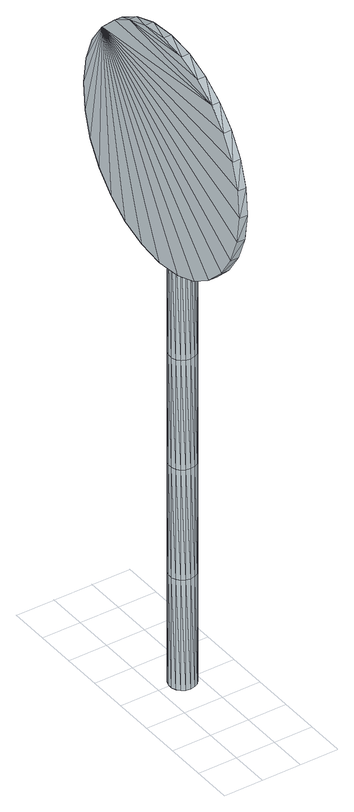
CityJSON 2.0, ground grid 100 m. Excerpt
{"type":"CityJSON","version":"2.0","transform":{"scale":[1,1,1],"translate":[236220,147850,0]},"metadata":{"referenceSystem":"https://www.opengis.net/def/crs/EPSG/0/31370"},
"CityObjects":{
"object1":{"type":"GenericCityObject","attributes":{"cluster":52,"mean_distance_to_centroid":0.0651,"new_centroid_x":236172.72,"new_centroid_y":148226.28,"mean_distance_to_camera":5.23,"H1":0,"H2":0,"Z_final":109.79,"cluster2":-1,"proj_x":236169.19,"proj_y":148228.28,"id_line":53129,"bearing_l":209.61,"distance":4.06,"orientation":"left","G_obj":29.61},"geometry":[{"type":"MultiSurface","lod":"2","boundaries":[[[0,1,2]],[[2,1,3]],[[3,1,4]],[[4,1,5]],[[5,1,6]],[[1,7,6]],[[1,8,7]],[[1,9,8]],[[1,10,9]],[[1,11,10]],[[1,12,11]],[[1,13,12]],[[1,14,13]],[[15,14,1]],[[16,15,1]],[[17,16,1]],[[18,17,1]],[[0,18,1]],[[19,20,0]],[[19,0,2]],[[21,19,2]],[[21,2,3]],[[21,3,22]],[[22,3,4]],[[22,4,23]],[[23,4,5]],[[23,5,24]],[[24,5,6]],[[24,6,25]],[[25,6,7]],[[25,7,26]],[[26,7,8]],[[26,8,27]],[[8,9,27]],[[27,9,28]],[[9,10,28]],[[10,29,28]],[[10,11,29]],[[11,30,29]],[[11,12,30]],[[30,12,31]],[[31,12,13]],[[31,13,32]],[[32,13,14]],[[32,14,33]],[[33,14,15]],[[33,15,34]],[[34,15,16]],[[34,16,35]],[[35,16,17]],[[36,35,17]],[[18,36,17]],[[20,36,18]],[[20,18,0]],[[37,38,20]],[[37,20,19]],[[39,37,19]],[[21,39,19]],[[39,21,40]],[[40,21,22]],[[40,22,41]],[[41,22,23]],[[41,23,42]],[[42,23,24]],[[42,24,43]],[[43,24,25]],[[43,25,44]],[[44,25,26]],[[26,45,44]],[[26,27,45]],[[27,46,45]],[[27,28,46]],[[28,47,46]],[[28,29,47]],[[47,29,48]],[[29,30,48]],[[48,30,49]],[[49,30,31]],[[49,31,50]],[[50,31,32]],[[50,32,51]],[[51,32,33]],[[51,33,52]],[[52,33,34]],[[52,34,53]],[[53,34,35]],[[54,53,35]],[[54,35,36]],[[38,54,36]],[[38,36,20]],[[55,56,38]],[[55,38,37]],[[57,55,37]],[[57,37,39]],[[57,39,58]],[[58,39,40]],[[58,40,59]],[[59,40,41]],[[59,41,60]],[[60,41,42]],[[60,42,61]],[[61,42,43]],[[61,43,62]],[[62,43,44]],[[44,63,62]],[[44,45,63]],[[45,64,63]],[[45,46,64]],[[46,65,64]],[[46,47,65]],[[47,66,65]],[[47,48,66]],[[66,48,67]],[[67,48,49]],[[67,49,68]],[[68,49,50]],[[68,50,69]],[[69,50,51]],[[69,51,70]],[[70,51,52]],[[70,52,71]],[[71,52,53]],[[72,71,53]],[[72,53,54]],[[56,72,54]],[[56,54,38]],[[73,74,56]],[[73,56,55]],[[75,73,55]],[[75,55,57]],[[75,57,76]],[[76,57,58]],[[76,58,77]],[[77,58,59]],[[77,59,78]],[[78,59,60]],[[78,60,79]],[[79,60,61]],[[79,61,80]],[[80,61,62]],[[62,81,80]],[[62,63,81]],[[63,82,81]],[[63,64,82]],[[64,83,82]],[[64,65,83]],[[65,84,83]],[[65,66,84]],[[84,66,85]],[[85,66,67]],[[85,67,86]],[[86,67,68]],[[86,68,87]],[[87,68,69]],[[87,69,88]],[[88,69,70]],[[88,70,89]],[[89,70,71]],[[90,89,71]],[[90,71,72]],[[74,90,72]],[[74,72,56]],[[91,92,74]],[[91,74,73]],[[93,91,73]],[[93,73,75]],[[93,75,94]],[[94,75,76]],[[94,76,95]],[[95,76,77]],[[95,77,96]],[[96,77,78]],[[96,78,97]],[[97,78,79]],[[97,79,98]],[[98,79,80]],[[80,99,98]],[[80,81,99]],[[81,100,99]],[[81,82,100]],[[82,101,100]],[[82,83,101]],[[83,102,101]],[[83,84,102]],[[102,84,103]],[[103,84,85]],[[103,85,104]],[[104,85,86]],[[104,86,105]],[[105,86,87]],[[105,87,106]],[[106,87,88]],[[106,88,107]],[[107,88,89]],[[108,107,89]],[[108,89,90]],[[92,108,90]],[[92,90,74]],[[92,91,109]],[[91,93,109]],[[93,94,109]],[[94,95,109]],[[95,96,109]],[[109,96,97]],[[109,97,98]],[[109,98,99]],[[109,99,100]],[[109,100,101]],[[109,101,102]],[[109,102,103]],[[109,103,104]],[[105,109,104]],[[106,109,105]],[[107,109,106]],[[108,109,107]],[[92,109,108]],[[110,111,112]],[[113,112,114]],[[115,112,113]],[[116,112,115]],[[117,112,116]],[[118,112,117]],[[119,112,118]],[[120,112,119]],[[121,112,120]],[[122,112,121]],[[122,123,112]],[[123,110,112]],[[111,124,112]],[[124,125,112]],[[125,126,112]],[[126,127,112]],[[127,128,112]],[[128,129,112]],[[129,130,112]],[[130,131,112]],[[112,131,132]],[[131,133,132]],[[131,134,133]],[[133,134,135]],[[133,135,136]],[[135,137,136]],[[133,136,138]],[[136,139,138]],[[136,137,139]],[[137,140,139]],[[137,135,140]],[[135,141,140]],[[135,134,141]],[[134,142,141]],[[134,131,142]],[[131,143,142]],[[131,130,143]],[[143,130,144]],[[144,130,129]],[[144,129,145]],[[145,129,128]],[[145,128,146]],[[146,127,147]],[[147,127,126]],[[147,126,148]],[[148,126,125]],[[148,125,149]],[[149,125,124]],[[150,149,124]],[[150,124,111]],[[151,150,111]],[[151,111,110]],[[152,151,110]],[[152,110,123]],[[146,128,127]],[[153,123,122]],[[154,153,122]],[[154,122,121]],[[155,154,121]],[[155,121,120]],[[156,155,120]],[[156,120,119]],[[157,156,119]],[[157,119,118]],[[157,118,158]],[[158,118,117]],[[158,117,159]],[[153,152,123]],[[159,117,116]],[[159,116,160]],[[160,116,115]],[[160,115,161]],[[161,115,113]],[[161,113,162]],[[162,113,114]],[[162,114,163]],[[163,114,112]],[[163,112,164]],[[164,112,132]],[[132,165,164]],[[132,133,165]],[[133,138,165]],[[138,139,140]],[[161,162,163]],[[160,161,163]],[[159,160,163]],[[158,159,163]],[[157,158,163]],[[156,157,163]],[[155,156,163]],[[154,155,163]],[[153,154,163]],[[153,163,152]],[[152,163,151]],[[151,163,150]],[[150,163,149]],[[149,163,148]],[[148,163,147]],[[147,163,146]],[[146,163,145]],[[145,163,144]],[[144,163,143]],[[143,163,142]],[[163,164,142]],[[142,164,165]],[[142,165,141]],[[165,140,141]],[[165,138,140]],[[166,167,168]],[[168,167,169]],[[170,168,169]],[[170,169,171]],[[170,171,172]],[[172,171,173]],[[172,173,174]],[[174,173,175]],[[174,175,176]],[[176,175,177]],[[176,177,178]],[[178,177,179]],[[178,179,180]],[[180,179,181]],[[180,181,182]],[[182,181,183]],[[182,183,184]],[[184,183,185]],[[184,185,186]],[[186,185,187]],[[186,187,188]],[[188,187,189]],[[188,189,190]],[[190,189,191]],[[192,190,191]],[[192,191,193]],[[194,192,193]],[[194,193,195]],[[196,194,195]],[[196,195,197]],[[198,196,197]],[[198,197,199]],[[200,198,199]],[[200,199,201]],[[202,200,201]],[[202,201,203]],[[204,202,203]],[[204,203,205]],[[206,204,205]],[[206,205,207]],[[208,206,207]],[[208,207,209]],[[210,208,209]],[[210,209,211]],[[212,210,211]],[[212,211,213]],[[214,212,213]],[[214,213,215]],[[216,214,215]],[[216,215,217]],[[216,217,218]],[[218,217,219]],[[218,219,220]],[[220,219,221]],[[220,221,222]],[[222,221,223]],[[222,223,224]],[[224,223,225]],[[224,225,226]],[[226,225,227]],[[226,227,228]],[[228,227,229]],[[228,229,230]],[[230,229,231]],[[230,231,232]],[[232,231,233]],[[232,233,234]],[[234,233,235]],[[234,235,236]],[[236,235,237]],[[238,236,237]],[[238,237,239]],[[238,239,240]],[[240,239,241]],[[241,242,240]],[[241,243,242]],[[242,243,244]],[[244,243,245]],[[244,245,246]],[[246,245,247]],[[246,247,248]],[[248,247,249]],[[248,249,250]],[[250,249,251]],[[250,251,252]],[[252,251,253]],[[252,253,254]],[[254,253,255]],[[254,255,256]],[[256,255,257]],[[256,257,258]],[[258,257,259]],[[258,259,260]],[[260,259,261]],[[260,261,262]],[[262,261,263]],[[262,263,264]],[[264,263,265]],[[264,265,266]],[[266,265,267]],[[267,268,266]],[[267,269,268]],[[269,270,268]],[[269,271,270]],[[271,272,270]],[[271,273,272]],[[273,274,272]],[[273,275,274]],[[275,276,274]],[[275,277,276]],[[277,278,276]],[[277,279,278]],[[279,280,278]],[[279,281,280]],[[281,282,280]],[[281,283,282]],[[283,284,282]],[[283,285,284]],[[285,286,284]],[[285,287,286]],[[287,288,286]],[[287,289,288]],[[288,289,290]],[[290,289,291]],[[290,291,292]],[[292,291,293]],[[292,293,294]],[[294,293,295]],[[294,295,296]],[[296,295,297]],[[296,297,298]],[[298,297,299]],[[298,299,300]],[[300,299,301]],[[300,301,302]],[[302,301,303]],[[302,303,304]],[[304,303,305]],[[304,305,306]],[[306,305,307]],[[306,307,308]],[[308,307,309]],[[308,309,310]],[[310,309,311]],[[310,311,312]],[[312,311,313]],[[313,166,312]],[[313,167,166]],[[169,167,313]],[[169,313,171]],[[171,313,311]],[[173,171,311]],[[173,311,309]],[[175,173,309]],[[175,309,307]],[[177,175,307]],[[177,307,305]],[[179,177,305]],[[179,305,303]],[[181,179,303]],[[181,303,301]],[[183,181,301]],[[183,301,299]],[[183,299,297]],[[185,183,297]],[[185,297,295]],[[187,185,295]],[[187,295,293]],[[187,293,291]],[[189,187,291]],[[189,291,289]],[[189,289,287]],[[189,287,285]],[[191,189,285]],[[191,285,283]],[[193,191,283]],[[195,193,283]],[[195,283,281]],[[197,195,281]],[[199,197,281]],[[201,199,281]],[[201,281,279]],[[203,201,279]],[[205,203,279]],[[205,279,277]],[[205,277,207]],[[207,277,209]],[[209,277,275]],[[209,275,211]],[[211,275,273]],[[211,273,213]],[[213,273,271]],[[213,271,215]],[[215,271,269]],[[215,269,217]],[[217,269,219]],[[219,269,267]],[[219,267,221]],[[221,267,265]],[[221,265,223]],[[223,265,263]],[[223,263,225]],[[225,263,261]],[[225,261,227]],[[227,261,259]],[[227,259,229]],[[229,259,257]],[[229,257,255]],[[229,255,231]],[[231,255,253]],[[231,253,233]],[[233,253,251]],[[233,251,235]],[[251,249,235]],[[235,249,247]],[[235,247,237]],[[247,245,237]],[[237,245,243]],[[237,243,239]],[[239,243,241]],[[238,240,242]],[[168,312,166]],[[170,312,168]],[[170,310,312]],[[172,310,170]],[[172,308,310]],[[174,308,172]],[[174,306,308]],[[176,306,174]],[[176,304,306]],[[178,304,176]],[[178,302,304]],[[180,302,178]],[[180,300,302]],[[182,300,180]],[[182,298,300]],[[182,296,298]],[[184,296,182]],[[184,294,296]],[[186,294,184]],[[186,292,294]],[[186,290,292]],[[188,290,186]],[[188,288,290]],[[188,286,288]],[[188,284,286]],[[190,284,188]],[[190,282,284]],[[192,282,190]],[[194,282,192]],[[194,280,282]],[[196,280,194]],[[198,280,196]],[[200,280,198]],[[200,278,280]],[[202,278,200]],[[204,278,202]],[[204,276,278]],[[204,206,276]],[[206,208,276]],[[208,274,276]],[[208,210,274]],[[210,272,274]],[[210,212,272]],[[212,270,272]],[[212,214,270]],[[214,268,270]],[[214,216,268]],[[216,218,268]],[[218,266,268]],[[218,220,266]],[[220,264,266]],[[220,222,264]],[[222,262,264]],[[222,224,262]],[[224,260,262]],[[224,226,260]],[[226,258,260]],[[226,228,258]],[[228,256,258]],[[228,254,256]],[[228,230,254]],[[230,252,254]],[[230,232,252]],[[232,250,252]],[[232,234,250]],[[250,234,248]],[[234,246,248]],[[234,236,246]],[[246,236,244]],[[236,242,244]],[[236,238,242]],[[314,315,316]],[[316,315,317]],[[318,316,317]],[[318,317,319]],[[318,319,320]],[[320,319,321]],[[320,321,322]],[[322,321,323]],[[322,323,324]],[[324,323,325]],[[324,325,326]],[[326,325,327]],[[326,327,328]],[[328,327,329]],[[328,329,330]],[[330,329,331]],[[330,331,332]],[[332,331,333]],[[332,333,334]],[[334,333,335]],[[334,335,336]],[[336,335,337]],[[336,337,338]],[[338,337,339]],[[340,338,339]],[[340,339,341]],[[342,340,341]],[[342,341,343]],[[344,342,343]],[[344,343,345]],[[346,344,345]],[[346,345,347]],[[348,346,347]],[[348,347,349]],[[350,348,349]],[[350,349,351]],[[352,350,351]],[[352,351,353]],[[354,352,353]],[[354,353,355]],[[356,354,355]],[[356,355,357]],[[358,356,357]],[[358,357,359]],[[360,358,359]],[[360,359,361]],[[362,360,361]],[[362,361,363]],[[364,362,363]],[[364,363,365]],[[364,365,366]],[[366,365,367]],[[366,367,368]],[[368,367,369]],[[368,369,370]],[[370,369,371]],[[370,371,372]],[[372,371,373]],[[372,373,374]],[[374,373,375]],[[374,375,376]],[[376,375,377]],[[376,377,378]],[[378,377,379]],[[378,379,380]],[[380,379,381]],[[380,381,382]],[[382,381,383]],[[382,383,384]],[[384,383,385]],[[386,384,385]],[[386,385,387]],[[386,387,388]],[[388,387,389]],[[389,390,388]],[[389,391,390]],[[390,391,392]],[[392,391,393]],[[392,393,394]],[[394,393,395]],[[394,395,396]],[[396,395,397]],[[396,397,398]],[[398,397,399]],[[398,399,400]],[[400,399,401]],[[400,401,402]],[[402,401,403]],[[402,403,404]],[[404,403,405]],[[404,405,406]],[[406,405,407]],[[406,407,408]],[[408,407,409]],[[408,409,410]],[[410,409,411]],[[410,411,412]],[[412,411,413]],[[412,413,414]],[[414,413,415]],[[415,416,414]],[[415,417,416]],[[417,418,416]],[[417,419,418]],[[419,420,418]],[[419,421,420]],[[421,422,420]],[[421,423,422]],[[423,424,422]],[[423,425,424]],[[425,426,424]],[[425,427,426]],[[427,428,426]],[[427,429,428]],[[429,430,428]],[[429,431,430]],[[431,432,430]],[[431,433,432]],[[433,434,432]],[[433,435,434]],[[435,436,434]],[[435,437,436]],[[436,437,438]],[[438,437,439]],[[438,439,440]],[[440,439,441]],[[440,441,442]],[[442,441,443]],[[442,443,444]],[[444,443,445]],[[444,445,446]],[[446,445,447]],[[446,447,448]],[[448,447,449]],[[448,449,450]],[[450,449,451]],[[450,451,452]],[[452,451,453]],[[452,453,454]],[[454,453,455]],[[454,455,456]],[[456,455,457]],[[456,457,458]],[[458,457,459]],[[458,459,460]],[[460,459,461]],[[461,314,460]],[[461,315,314]],[[317,315,461]],[[317,461,319]],[[319,461,459]],[[321,319,459]],[[321,459,457]],[[323,321,457]],[[323,457,455]],[[325,323,455]],[[325,455,453]],[[327,325,453]],[[327,453,451]],[[329,327,451]],[[329,451,449]],[[331,329,449]],[[331,449,447]],[[331,447,445]],[[333,331,445]],[[333,445,443]],[[335,333,443]],[[335,443,441]],[[335,441,439]],[[337,335,439]],[[337,439,437]],[[337,437,435]],[[337,435,433]],[[339,337,433]],[[339,433,431]],[[341,339,431]],[[343,341,431]],[[343,431,429]],[[345,343,429]],[[347,345,429]],[[349,347,429]],[[349,429,427]],[[351,349,427]],[[353,351,427]],[[353,427,425]],[[353,425,355]],[[355,425,357]],[[357,425,423]],[[357,423,359]],[[359,423,421]],[[359,421,361]],[[361,421,419]],[[361,419,363]],[[363,419,417]],[[363,417,365]],[[365,417,367]],[[367,417,415]],[[367,415,369]],[[369,415,413]],[[369,413,371]],[[371,413,411]],[[371,411,373]],[[373,411,409]],[[373,409,375]],[[375,409,407]],[[375,407,377]],[[377,407,405]],[[377,405,403]],[[377,403,379]],[[379,403,401]],[[379,401,381]],[[381,401,399]],[[381,399,383]],[[399,397,383]],[[383,397,395]],[[383,395,385]],[[395,393,385]],[[385,393,391]],[[385,391,387]],[[387,391,389]],[[386,388,390]],[[316,460,314]],[[318,460,316]],[[318,458,460]],[[320,458,318]],[[320,456,458]],[[322,456,320]],[[322,454,456]],[[324,454,322]],[[324,452,454]],[[326,452,324]],[[326,450,452]],[[328,450,326]],[[328,448,450]],[[330,448,328]],[[330,446,448]],[[330,444,446]],[[332,444,330]],[[332,442,444]],[[334,442,332]],[[334,440,442]],[[334,438,440]],[[336,438,334]],[[336,436,438]],[[336,434,436]],[[336,432,434]],[[338,432,336]],[[338,430,432]],[[340,430,338]],[[342,430,340]],[[342,428,430]],[[344,428,342]],[[346,428,344]],[[348,428,346]],[[348,426,428]],[[350,426,348]],[[352,426,350]],[[352,424,426]],[[352,354,424]],[[354,356,424]],[[356,422,424]],[[356,358,422]],[[358,420,422]],[[358,360,420]],[[360,418,420]],[[360,362,418]],[[362,416,418]],[[362,364,416]],[[364,366,416]],[[366,414,416]],[[366,368,414]],[[368,412,414]],[[368,370,412]],[[370,410,412]],[[370,372,410]],[[372,408,410]],[[372,374,408]],[[374,406,408]],[[374,376,406]],[[376,404,406]],[[376,402,404]],[[376,378,402]],[[378,400,402]],[[378,380,400]],[[380,398,400]],[[380,382,398]],[[398,382,396]],[[382,394,396]],[[382,384,394]],[[394,384,392]],[[384,390,392]],[[384,386,390]]]}]}
},
"vertices":[
[62,331,2],[62,297,2],[73,329,2],[83,323,2],[91,314,2],[95,303,2],[95,291,2],[91,280,2],[83,271,2],[73,266,2],[62,264,2],[50,266,2],[40,271,2],[33,280,2],[29,291,2],[29,303,2],[33,314,2],[40,323,2],[50,329,2],[73,329,300],[62,331,300],[83,323,300],[91,314,300],[95,303,300],[95,291,300],[91,280,300],[83,271,300],[73,266,300],[62,264,300],[50,266,300],[40,271,300],[33,280,300],[29,291,300],[29,303,300],[33,314,300],[40,323,300],[50,329,300],[73,329,598],[62,331,598],[83,323,598],[91,314,598],[95,303,598],[95,291,598],[91,280,598],[83,271,598],[73,266,598],[62,264,598],[50,266,598],[40,271,598],[33,280,598],[29,291,598],[29,303,598],[33,314,598],[40,323,598],[50,329,598],[73,329,895],[62,331,895],[83,323,895],[91,314,895],[95,303,895],[95,291,895],[91,280,895],[83,271,895],[73,266,895],[62,264,895],[50,266,895],[40,271,895],[33,280,895],[29,291,895],[29,303,895],[33,314,895],[40,323,895],[50,329,895],[73,329,1193],[62,331,1193],[83,323,1193],[91,314,1193],[95,303,1193],[95,291,1193],[91,280,1193],[83,271,1193],[73,266,1193],[62,264,1193],[50,266,1193],[40,271,1193],[33,280,1193],[29,291,1193],[29,303,1193],[33,314,1193],[40,323,1193],[50,329,1193],[73,329,1491],[62,331,1491],[83,323,1491],[91,314,1491],[95,303,1491],[95,291,1491],[91,280,1491],[83,271,1491],[73,266,1491],[62,264,1491],[50,266,1491],[40,271,1491],[33,280,1491],[29,291,1491],[29,303,1491],[33,314,1491],[40,323,1491],[50,329,1491],[62,297,1491],[26,171,1185],[27,115,1221],[36,539,1645],[34,597,1525],[35,575,1589],[33,605,1456],[32,597,1387],[30,575,1324],[29,539,1268],[28,492,1221],[27,436,1185],[27,373,1162],[26,303,1154],[26,234,1162],[27,68,1268],[28,32,1324],[29,10,1387],[31,2,1456],[32,10,1525],[33,32,1589],[34,68,1645],[35,115,1692],[36,492,1692],[37,436,1727],[36,171,1727],[37,234,1750],[37,373,1750],[37,303,1758],[16,373,1750],[16,304,1758],[16,234,1750],[15,171,1728],[14,115,1692],[13,68,1645],[12,32,1589],[11,10,1526],[10,2,1457],[8,10,1387],[7,32,1324],[7,68,1268],[6,115,1221],[5,171,1185],[5,234,1163],[5,304,1155],[6,373,1163],[6,436,1185],[7,492,1221],[8,539,1268],[9,575,1324],[11,597,1387],[12,605,1457],[13,597,1526],[14,575,1589],[15,539,1645],[16,492,1692],[16,436,1728],[19,407,1304],[19,407,1265],[52,407,1304],[52,407,1265],[52,388,1304],[52,388,1265],[74,380,1304],[74,380,1265],[78,378,1304],[78,378,1265],[81,377,1304],[81,377,1265],[85,375,1304],[85,375,1265],[88,373,1304],[88,373,1265],[91,371,1304],[91,371,1265],[94,369,1304],[94,369,1265],[97,367,1304],[97,367,1265],[107,359,1304],[107,359,1265],[110,357,1304],[110,357,1265],[113,354,1304],[113,354,1265],[114,351,1304],[114,351,1265],[116,348,1304],[116,348,1265],[117,345,1304],[117,345,1265],[118,341,1304],[118,341,1265],[118,338,1304],[118,338,1265],[117,303,1304],[117,303,1265],[115,284,1304],[115,284,1265],[114,279,1304],[114,279,1265],[112,274,1304],[112,274,1265],[110,270,1304],[110,270,1265],[107,265,1304],[107,265,1265],[104,262,1304],[104,262,1265],[100,258,1304],[100,258,1265],[96,255,1304],[96,255,1265],[91,253,1304],[91,253,1265],[87,250,1304],[87,250,1265],[82,249,1304],[82,249,1265],[77,247,1304],[77,247,1265],[71,246,1304],[71,246,1265],[66,246,1304],[66,246,1265],[61,245,1304],[61,245,1265],[49,245,1304],[49,245,1265],[47,220,1304],[47,220,1265],[18,219,1304],[18,219,1265],[19,250,1304],[19,250,1265],[39,264,1304],[39,264,1265],[55,263,1304],[55,263,1265],[59,263,1304],[59,263,1265],[62,263,1304],[62,263,1265],[65,263,1304],[65,263,1265],[69,264,1304],[69,264,1265],[72,264,1304],[72,264,1265],[75,265,1304],[75,265,1265],[79,266,1304],[79,266,1265],[82,267,1304],[82,267,1265],[84,269,1304],[84,269,1265],[87,271,1304],[87,271,1265],[88,273,1304],[88,273,1265],[90,276,1304],[90,276,1265],[91,278,1304],[91,278,1265],[92,281,1304],[92,281,1265],[94,301,1304],[94,301,1265],[93,338,1304],[93,338,1265],[93,340,1304],[93,340,1265],[93,342,1304],[93,342,1265],[92,344,1304],[92,344,1265],[91,346,1304],[91,346,1265],[89,348,1304],[89,348,1265],[87,349,1304],[87,349,1265],[86,351,1304],[86,351,1265],[85,351,1304],[85,351,1265],[83,352,1304],[83,352,1265],[81,353,1304],[81,353,1265],[79,354,1304],[79,354,1265],[76,355,1304],[76,355,1265],[74,355,1304],[74,355,1265],[72,356,1304],[72,356,1265],[69,357,1304],[69,357,1265],[48,361,1304],[48,361,1265],[24,374,1304],[24,374,1265],[27,407,1473],[27,407,1434],[60,407,1473],[60,407,1434],[60,388,1473],[60,388,1434],[82,380,1473],[82,380,1434],[86,378,1473],[86,378,1434],[89,377,1473],[89,377,1434],[93,375,1473],[93,375,1434],[96,373,1473],[96,373,1434],[99,371,1473],[99,371,1434],[102,369,1473],[102,369,1434],[106,367,1473],[106,367,1434],[115,359,1473],[115,359,1434],[118,357,1473],[118,357,1434],[121,354,1473],[121,354,1434],[123,351,1473],[123,351,1434],[124,348,1473],[124,348,1434],[125,345,1473],[125,345,1434],[126,341,1473],[126,341,1434],[126,338,1473],[126,338,1434],[125,303,1473],[125,303,1434],[123,284,1473],[123,284,1434],[122,279,1473],[122,279,1434],[120,274,1473],[120,274,1434],[118,270,1473],[118,270,1434],[115,265,1473],[115,265,1434],[112,262,1473],[112,262,1434],[109,258,1473],[109,258,1434],[104,255,1473],[104,255,1434],[99,253,1473],[99,253,1434],[95,250,1473],[95,250,1434],[90,249,1473],[90,249,1434],[85,247,1473],[85,247,1434],[80,246,1473],[80,246,1434],[74,246,1473],[74,246,1434],[69,245,1473],[69,245,1434],[57,245,1473],[57,245,1434],[55,220,1473],[55,220,1434],[26,219,1473],[26,219,1434],[27,250,1473],[27,250,1434],[47,264,1473],[47,264,1434],[63,263,1473],[63,263,1434],[67,263,1473],[67,263,1434],[70,263,1473],[70,263,1434],[73,263,1473],[73,263,1434],[77,264,1473],[77,264,1434],[80,264,1473],[80,264,1434],[83,265,1473],[83,265,1434],[87,266,1473],[87,266,1434],[90,267,1473],[90,267,1434],[92,269,1473],[92,269,1434],[95,271,1473],[95,271,1434],[96,273,1473],[96,273,1434],[98,276,1473],[98,276,1434],[99,278,1473],[99,278,1434],[100,281,1473],[100,281,1434],[102,301,1473],[102,301,1434],[101,338,1473],[101,338,1434],[101,340,1473],[101,340,1434],[101,342,1473],[101,342,1434],[100,344,1473],[100,344,1434],[99,346,1473],[99,346,1434],[97,348,1473],[97,348,1434],[95,349,1473],[95,349,1434],[94,351,1473],[94,351,1434],[93,351,1473],[93,351,1434],[91,352,1473],[91,352,1434],[89,353,1473],[89,353,1434],[87,354,1473],[87,354,1434],[84,355,1473],[84,355,1434],[82,355,1473],[82,355,1434],[80,356,1473],[80,356,1434],[77,357,1473],[77,357,1434],[56,361,1473],[56,361,1434],[32,374,1473],[32,374,1434]
]}
